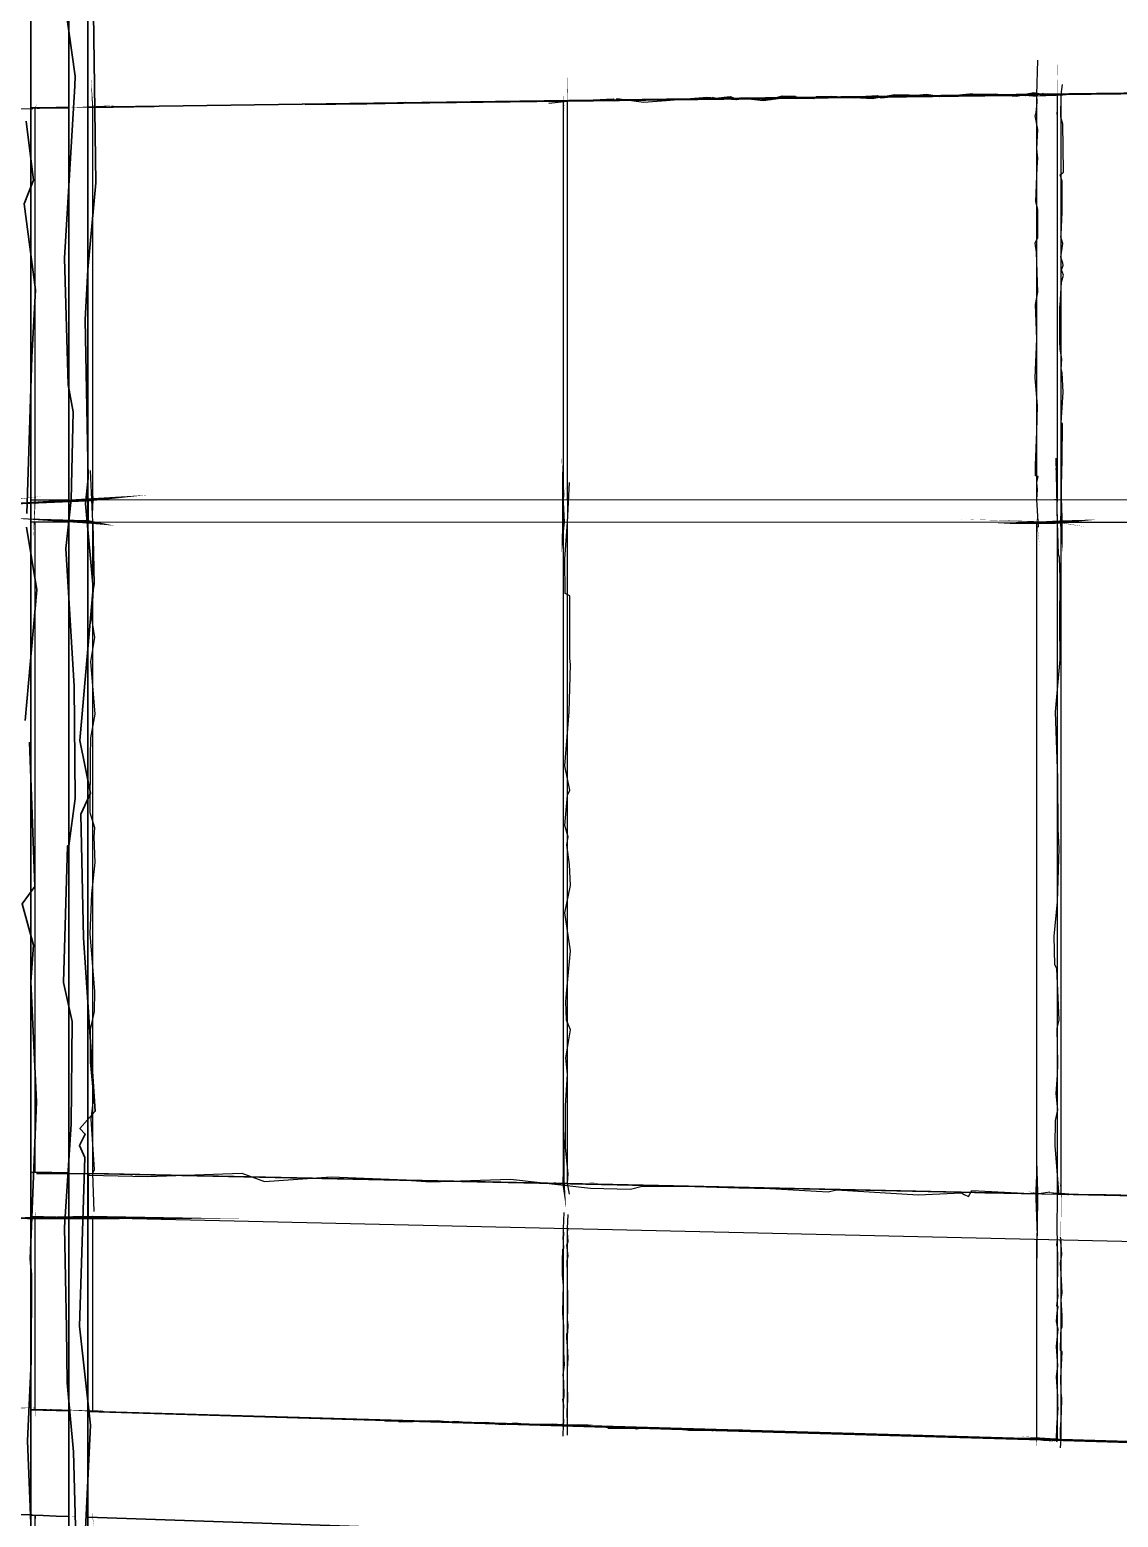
# Model space of a CAD drawing. Header units: inches. Extents: x -877 to 882, y -418 to 410.
# Drawn here: x 60.5 to 177.7, y -203.8 to -43.5 of the extents above; entities that cross this region are included whole.
import ezdxf

# ---------------------------------------------------------------- set-up
doc = ezdxf.new("R2010")
doc.units = ezdxf.units.IN
doc.header["$LTSCALE"] = 0.5
doc.header["$MEASUREMENT"] = 0
doc.layers.get('0').update_dxf_attribs({"lineweight": 18})
for name, color, linetype, lineweight in [('A-Glaz-Curt', 52, 'Continuous', 35), ('A-Glaz-Curt-Unit', 51, 'Continuous', 25), ('A-Wall', 113, 'Continuous', 35)]:
    doc.layers.add(name, color=color, linetype=linetype, lineweight=lineweight)

# ---------------------------------------------------------------- blocks, each defined once
blk = doc.blocks.new('*U12')
at = {"color": 7, "linetype": 'Continuous', "lineweight": -3}
for p, q in [((123.8, -51.08), (137.26, -50.93)), ((61.28, -51.93), (61.51, -51.93)), ((63.78, -51.9), (63.99, -51.9)), ((63.99, -51.9), (63.99, -51.9)), ((73.86, -51.76), (73.87, -51.76)), ((90.14, -51.55), (90.15, -51.55)), ((90.15, -51.55), (96.78, -51.46)), ((96.78, -51.46), (100.71, -51.41))]:
    blk.add_line(p, q, dxfattribs=at)
at = {"layer": 'A-Glaz-Curt', "color": 143, "linetype": 'Continuous', "lineweight": 35}
for p, q in [((60.57, -241.7), (60.57, 322.66)), ((64.67, -241.89), (64.67, 323.21)), ((66.72, -241.98), (66.72, 323.48)), ((60.57, -51.92), (60.57, -40.55)), ((64.67, -51.86), (64.67, -40.47)), ((66.72, -51.83), (66.72, -40.44)), ((100.09, -51.37), (134.32, -50.91)), ((134.32, -50.91), (169.41, -50.44)), ((169.41, -50.44), (205.38, -49.98)), ((60.57, -51.92), (61.93, -51.9)), ((60.57, -51.92), (61.05, -51.94)), ((61.93, -51.9), (63.3, -51.88)), ((63.3, -51.88), (64.67, -51.86)), ((64.67, -51.86), (64.67, -51.86)), ((66.72, -51.83), (100.09, -51.37)), ((66.72, -51.83), (67.25, -51.85)), ((60.57, -192.18), (61.05, -192.14)), ((60.57, -203.55), (60.57, -192.18)), ((60.57, -192.18), (61.93, -192.22)), ((61.93, -192.22), (63.3, -192.26)), ((63.3, -192.26), (64.67, -192.3)), ((64.67, -203.69), (64.67, -192.3)), ((64.67, -192.3), (64.67, -192.3)), ((66.72, -192.37), (67.25, -192.32)), ((66.72, -203.76), (66.72, -192.37)), ((66.72, -192.37), (100.09, -193.39)), ((100.09, -193.39), (134.32, -194.41)), ((134.32, -194.41), (169.41, -195.44)), ((169.41, -195.44), (205.38, -196.48)), ((60.57, -203.55), (61.93, -203.6)), ((61.93, -203.6), (63.3, -203.64)), ((63.3, -203.64), (64.67, -203.69)), ((64.67, -203.69), (64.67, -203.69)), ((66.72, -203.76), (100.09, -204.9))]:
    blk.add_line(p, q, dxfattribs=at)
at = {"layer": 'A-Glaz-Curt-Unit', "color": 141, "linetype": 'Continuous', "lineweight": 25}
for p, q in [((100.7, -51.41), (117.96, -51.18)), ((118.39, -51.18), (168.94, -50.52)), ((171.58, -50.48), (224.19, -49.79)), ((171.58, -94.1), (171.58, -50.48)), ((61.05, -94.15), (61.05, -51.94)), ((61.5, -51.93), (63.78, -51.9)), ((63.99, -51.9), (64.67, -51.89)), ((67.25, -51.85), (73.86, -51.76)), ((67.25, -94.15), (67.25, -51.85)), ((61.05, -166.56), (61.05, -96.52)), ((67.25, -166.7), (67.25, -96.52)), ((171.58, -168.93), (171.58, -96.55)), ((61.05, -166.56), (64.67, -166.64)), ((67.25, -166.7), (117.96, -167.79)), ((118.39, -167.79), (168.94, -168.88)), ((171.58, -168.93), (224.19, -170.06)), ((61.05, -192.14), (61.05, -171.34)), ((67.25, -192.33), (67.25, -171.49)), ((171.58, -195.37), (171.58, -173.87)), ((61.05, -192.14), (64.67, -192.25)), ((67.25, -192.33), (117.96, -193.8)), ((118.39, -193.82), (168.94, -195.29)), ((171.58, -195.37), (224.19, -196.9)), ((61.05, -241.63), (61.05, -203.57))]:
    blk.add_line(p, q, dxfattribs=at)
at = {"layer": 'A-Glaz-Curt-Unit', "color": 143, "linetype": 'Continuous', "lineweight": 25}
for p, q in [((117.96, -94.13), (117.96, -51.18)), ((117.96, -51.18), (118.39, -51.18)), ((118.39, -94.13), (118.39, -51.18)), ((168.94, -50.49), (171.16, -50.46)), ((168.94, -94.11), (168.94, -50.49)), ((171.16, -94.1), (171.16, -50.46)), ((171.16, -50.46), (171.58, -50.48)), ((60.57, -96.52), (60.57, -94.15)), ((60.57, -94.15), (64.67, -94.15)), ((64.67, -96.52), (64.67, -94.15)), ((64.67, -94.15), (64.67, -94.15)), ((66.8, -94.15), (279.93, -94.06)), ((66.8, -96.52), (66.8, -94.15)), ((170.85, -94.1), (171.16, -94.1)), ((171.16, -94.1), (171.16, -94.1)), ((60.57, -96.52), (64.67, -96.52)), ((64.67, -96.52), (64.67, -96.52)), ((66.8, -96.52), (171.16, -96.55)), ((117.96, -167.79), (117.96, -96.54)), ((118.39, -167.79), (118.39, -96.54)), ((168.94, -168.92), (168.94, -96.55)), ((170.28, -96.55), (171.16, -96.55)), ((171.16, -168.97), (171.16, -96.55)), ((171.16, -96.55), (171.16, -96.55)), ((171.16, -96.55), (279.93, -96.59)), ((60.57, -166.59), (61.05, -166.56)), ((60.57, -171.33), (60.57, -166.59)), ((60.57, -166.59), (64.67, -166.68)), ((64.67, -171.43), (64.67, -166.68)), ((64.67, -166.68), (64.67, -166.68)), ((66.8, -166.73), (67.25, -166.7)), ((66.8, -171.48), (66.8, -166.73)), ((66.8, -166.73), (168.94, -168.92)), ((117.96, -167.79), (118.39, -167.79)), ((171.16, -168.97), (279.93, -171.3)), ((60.57, -171.33), (64.67, -171.43)), ((64.67, -171.43), (64.67, -171.43)), ((66.8, -171.48), (279.93, -176.35)), ((117.96, -193.8), (117.96, -172.65)), ((118.39, -193.82), (118.39, -172.66)), ((168.94, -195.35), (168.94, -173.81)), ((171.16, -195.41), (171.16, -173.86)), ((117.96, -193.8), (118.39, -193.82)), ((168.94, -195.35), (171.16, -195.41)), ((171.16, -195.41), (171.58, -195.37))]:
    blk.add_line(p, q, dxfattribs=at)
blk = doc.blocks.new('New Napkin Sketch')
at = {"layer": 'A-Wall', "color": 143, "linetype": 'Continuous', "lineweight": 35}
for p, q in [((60.57, -51.92), (60.57, -40.55)), ((64.67, -51.86), (64.67, -40.47)), ((66.72, -51.83), (66.72, -40.44)), ((60.57, -51.92), (61.93, -51.9)), ((60.57, -51.92), (61.05, -51.94)), ((61.93, -51.9), (63.3, -51.88)), ((63.3, -51.88), (64.67, -51.86)), ((64.67, -51.86), (64.67, -51.86)), ((66.72, -51.83), (67.25, -51.85)), ((60.57, -192.18), (61.05, -192.14)), ((60.57, -203.55), (60.57, -192.18)), ((60.57, -192.18), (61.93, -192.22)), ((61.93, -192.22), (63.3, -192.26)), ((63.3, -192.26), (64.67, -192.3)), ((64.67, -203.69), (64.67, -192.3)), ((64.67, -192.3), (64.67, -192.3)), ((66.72, -192.37), (67.25, -192.32)), ((66.72, -203.76), (66.72, -192.37)), ((60.57, -203.55), (61.93, -203.6)), ((61.93, -203.6), (63.3, -203.64)), ((63.3, -203.64), (64.67, -203.69)), ((64.67, -203.69), (64.67, -203.69))]:
    blk.add_line(p, q, dxfattribs=at)
at = {"layer": 'A-Wall', "color": 141, "linetype": 'Continuous', "lineweight": 25}
for p, q in [((100.7, -51.41), (117.96, -51.18)), ((61.5, -51.93), (63.78, -51.9)), ((63.99, -51.9), (64.67, -51.89)), ((67.25, -51.85), (73.86, -51.76)), ((61.05, -166.56), (64.67, -166.64)), ((61.05, -192.14), (64.67, -192.25))]:
    blk.add_line(p, q, dxfattribs=at)
at = {"layer": 'A-Wall', "color": 143, "linetype": 'Continuous', "lineweight": 25}
for p, q in [((117.96, -51.18), (118.39, -51.18)), ((168.94, -50.49), (171.16, -50.46)), ((171.16, -50.46), (171.58, -50.48)), ((60.57, -96.52), (60.57, -94.15)), ((60.57, -94.15), (64.67, -94.15)), ((64.67, -96.52), (64.67, -94.15)), ((64.67, -94.15), (64.67, -94.15)), ((66.8, -96.52), (66.8, -94.15)), ((170.85, -94.1), (171.16, -94.1)), ((171.16, -94.1), (171.16, -94.1)), ((60.57, -96.52), (64.67, -96.52)), ((64.67, -96.52), (64.67, -96.52)), ((170.28, -96.55), (171.16, -96.55)), ((171.16, -96.55), (171.16, -96.55)), ((60.57, -166.59), (61.05, -166.56)), ((60.57, -171.33), (60.57, -166.59)), ((60.57, -166.59), (64.67, -166.68)), ((64.67, -171.43), (64.67, -166.68)), ((64.67, -166.68), (64.67, -166.68)), ((66.8, -166.73), (67.25, -166.7)), ((66.8, -171.48), (66.8, -166.73)), ((117.96, -167.79), (118.39, -167.79)), ((60.57, -171.33), (64.67, -171.43)), ((64.67, -171.43), (64.67, -171.43)), ((117.96, -193.8), (118.39, -193.82)), ((168.94, -195.35), (171.16, -195.41)), ((171.16, -195.41), (171.58, -195.37))]:
    blk.add_line(p, q, dxfattribs=at)
at = {"layer": 'A-Wall', "color": 7, "linetype": 'Continuous', "lineweight": -3}
for p, q in [((123.8, -51.08), (137.26, -50.93)), ((61.28, -51.93), (61.51, -51.93)), ((63.78, -51.9), (63.99, -51.9)), ((63.99, -51.9), (63.99, -51.9)), ((73.86, -51.76), (73.87, -51.76)), ((90.14, -51.55), (90.15, -51.55)), ((90.15, -51.55), (96.78, -51.46)), ((96.78, -51.46), (100.71, -51.41))]:
    blk.add_line(p, q, dxfattribs=at)
at = {"layer": 'A-Wall', "color": 143, "linetype": 'Continuous', "lineweight": 35, "extrusion": (0, 0, -1)}
for points in [[(-66.11, -212.46), (-67.03, -193.84), (-65.82, -183.18), (-66.39, -165.01), (-65.81, -163.71), (-66.45, -162.49), (-65.87, -161.88), (-67.52, -160.03), (-66.27, -141.35), (-65.96, -128.02), (-67, -125.75), (-65.87, -120.09), (-67.3, -103.64), (-66.49, -94.56), (-66.77, -91.79), (-66.45, -74.73), (-66.74, -69.31), (-67.58, -59.98), (-67.35, -41.69)], [(-65.6, -212.76), (-65.19, -196.74), (-64.49, -189.28), (-64.44, -183.44), (-64.21, -172.53), (-64.94, -161.43), (-65.03, -150.37), (-64.11, -146.15), (-64.52, -131.43), (-64.69, -131.42), (-65.36, -126.33), (-65.26, -114.22), (-64.34, -99.4), (-64.94, -94.1), (-65.16, -84.67), (-64.59, -81.75), (-64.22, -68.11), (-65.34, -49.53), (-65.35, -48.5), (-63.99, -38.74)], [(-61.1, -243.01), (-60.57, -241.7), (-60.79, -234.12), (-60.92, -231.12), (-60.1, -215.56), (-60.9, -212.49), (-60.22, -195.54), (-60.61, -186.99), (-60.66, -177.6), (-60.51, -175.93), (-61.21, -159), (-60.57, -146.09), (-60.88, -142.12), (-59.65, -137.68), (-61.01, -135.79), (-60.46, -120.24)], [(-59.98, -117.92), (-61.24, -103.83), (-60.12, -97.07)], [(-60.15, -95.6), (-60.71, -78.77), (-61.08, -71.51), (-59.88, -62.24), (-60.86, -59.69), (-60.08, -53.34)], [(-133.96, -50.79), (-134.32, -50.91), (-135.92, -50.72), (-136.2, -50.83), (-136.58, -50.99), (-137.3, -50.88), (-140.29, -50.99), (-141.5, -50.65), (-142.94, -50.69), (-143.09, -50.88), (-146.12, -50.7), (-149.31, -50.81), (-151.19, -50.63), (-151.8, -50.6), (-152.19, -50.82), (-153.91, -50.63), (-154.58, -50.7), (-157.06, -50.45), (-158.46, -50.69), (-160.93, -50.54), (-161.98, -50.41), (-162, -50.61), (-162.29, -50.59), (-163.36, -50.54), (-164.91, -50.49), (-166.76, -50.64), (-168.62, -50.3), (-169.41, -50.44), (-169.54, -50.48)], [(-98.71, -193.43), (-100.09, -193.39), (-100.38, -193.48), (-103.19, -193.41), (-104.38, -193.38), (-105.72, -193.53), (-106.25, -193.45), (-107.94, -193.59), (-108.11, -193.6), (-109.6, -193.55), (-110.3, -193.63), (-110.59, -193.69), (-111.4, -193.76), (-112.78, -193.62), (-113.93, -193.78), (-116.74, -193.75), (-119.7, -193.92), (-122.6, -193.99), (-122.8, -194.18), (-125.59, -194.18), (-125.81, -194.24), (-126.45, -194.13), (-129.39, -194.27), (-130.42, -194.21), (-131.44, -194.4), (-134.32, -194.41), (-137.22, -194.36)], [(-58.53, -203.48), (-60.74, -203.51)]]:
    blk.add_lwpolyline(points, dxfattribs=at)
at = {"layer": 'A-Wall', "color": 143, "linetype": 'Continuous', "lineweight": 25, "extrusion": (0, 0, -1)}
for points in [[(-171.05, -96.04, 0, 0.135, 0), (-171.16, -94.1, 0.135, 0, 0), (-170.94, -90.54, 0, 0, 0), (-171.3, -87.06, 0, 0, 0), (-170.99, -82.92, 0, 0, 0), (-171.14, -79.49, 0, 0, 0), (-171.02, -76.76, 0, 0, 0), (-171.19, -76.7, 0, 0, 0), (-171.11, -73.99, 0, 0, 0), (-171.19, -70.31, 0, 0, 0), (-171.29, -67.43, 0, 0, 0), (-171.24, -63.6, 0, 0, 0), (-171.15, -59.45, 0, 0, 0), (-171.13, -59.32, 0, 0, 0), (-171.16, -58.95, 0, 0, 0), (-170.98, -55.23, 0, 0, 0), (-171.28, -54.39, 0, 0, 0), (-171.03, -53.26, 0, 0.0501, 0), (-171.16, -50.46, 0.0501, 0, 0), (-171.23, -46.25, 0, 0, 0)], [(-118.41, -97.51, 0, 0.143, 0), (-118.39, -94.13, 0.143, 0, 0), (-118.43, -93.63, 0, 0, 0), (-118.23, -91.52, 0, 0, 0), (-118.52, -88.65, 0, 0, 0), (-118.59, -87.75, 0, 0, 0), (-118.33, -85.84, 0, 0, 0), (-118.49, -85.4, 0, 0, 0), (-118.48, -83.59, 0, 0, 0), (-118.4, -81.83, 0, 0, 0), (-118.49, -78.93, 0, 0, 0), (-118.57, -77.61, 0, 0, 0), (-118.34, -75.69, 0, 0, 0), (-118.23, -71.97, 0, 0, 0), (-118.39, -67.84, 0, 0, 0), (-118.48, -65.79, 0, 0, 0), (-118.43, -63.28, 0, 0, 0), (-118.38, -60.29, 0, 0, 0), (-118.4, -57.98, 0, 0, 0), (-118.46, -54.31, 0, 0.073, 0), (-118.39, -51.18, 0.073, 0, 0), (-118.43, -48.57, 0, 0, 0)], [(-118.03, -96.79, 0, 0.0837, 0), (-117.96, -94.13, 0.0837, 0, 0), (-118.17, -92.67, 0, 0, 0), (-117.92, -92.31, 0, 0, 0), (-118.1, -90.79, 0, 0, 0), (-117.97, -86.52, 0, 0, 0), (-117.8, -84.91, 0, 0, 0), (-117.79, -82.48, 0, 0, 0), (-118.11, -81.58, 0, 0, 0), (-117.77, -78.1, 0, 0, 0), (-118.03, -73.86, 0, 0, 0), (-117.88, -69.86, 0, 0, 0), (-118.15, -66.04, 0, 0, 0), (-117.8, -65.43, 0, 0, 0), (-118.17, -61.51, 0, 0, 0), (-117.8, -58.3, 0, 0, 0), (-117.87, -55.37, 0, 0, 0), (-118.14, -52.39, 0, 0.0255, 0), (-117.96, -51.18, 0.0255, 0, 0), (-117.98, -49.87, 0, 0, 0)], [(-118.25, -170.59, 0, 0.279, 0), (-117.96, -167.79, 0.279, 0, 0), (-118.08, -162.06, 0, 0, 0), (-118.27, -161.95, 0, 0, 0), (-117.63, -159.13, 0, 0, 0), (-117.66, -152.02, 0, 0, 0), (-118.15, -145.88, 0, 0, 0), (-118.24, -138.84, 0, 0, 0), (-117.88, -137.46, 0, 0, 0), (-117.95, -132.49, 0, 0, 0), (-117.89, -132.24, 0, 0, 0), (-117.74, -126.12, 0, 0, 0), (-117.98, -122.8, 0, 0, 0), (-117.95, -118.9, 0, 0, 0), (-118.25, -118.08, 0, 0, 0), (-117.93, -115.37, 0, 0, 0), (-118.01, -112.75, 0, 0, 0), (-117.7, -107.81, 0, 0, 0), (-117.71, -100.96, 0, 0, 0), (-117.75, -100.05, 0, 0.323, 0), (-117.96, -96.54, 0.323, 0, 0), (-117.78, -89.67, 0, 0, 0)], [(35.39, -94.36, 0, 0.327, 0), (34.38, -94.19, 0.327, 0, 0), (34.27, -94.58, 0, 0, 0), (29.38, -94.26, 0, 0, 0), (20.83, -93.98, 0, 0, 0), (17.36, -94.51, 0, 0, 0), (13.07, -94.08, 0, 0, 0), (9.33, -94.4, 0, 0, 0), (3.9, -94.3, 0, 0, 0), (-4.13, -94.46, 0, 0, 0), (-5.53, -93.9, 0, 0, 0), (-12.79, -94.41, 0, 0, 0), (-18.04, -94.56, 0, 0, 0), (-25.53, -94.47, 0, 0, 0), (-33.23, -93.89, 0, 0, 0), (-42.33, -94.54, 0, 0, 0), (-47.53, -93.72, 0, 0, 0), (-48.89, -94.39, 0, 0, 0), (-48.92, -94.49, 0, 0, 0), (-51.88, -94.47, 0, 0, 0), (-57.15, -93.79, 0, 0.0757, 0), (-58.48, -94.15, 0.0757, 0, 0), (-61.84, -93.75, 0, 0, 0)], [(-50.03, -95.01, 0, 0.326, 0), (-66.8, -94.15, 0.326, 0, 0), (-73.27, -93.61, 0, 0, 0), (-88.59, -94.04, 0, 0, 0), (-104.41, -93.37, 0, 0, 0), (-104.69, -94.78, 0, 0, 0), (-108.36, -94.5, 0, 0, 0), (-127.45, -94.33, 0, 0, 0), (-139.19, -93.5, 0, 0, 0), (-154.13, -94.78, 0, 0, 0), (-169.32, -93.97, 0, 0, 0), (-182.97, -93.8, 0, 0, 0), (-198.52, -93.89, 0, 0, 0), (-203.87, -94.94, 0, 0, 0), (-221.1, -93.71, 0, 0, 0), (-227.37, -93.32, 0, 0, 0), (-240.24, -93.64, 0, 0, 0), (-248.84, -94.87, 0, 0, 0), (-265.43, -93.77, 0, 0.244, 0), (-279.93, -94.06, 0.244, 0, 0), (-289.6, -94.85, 0, 0, 0)], [(-57.45, -96.07, 0, 0.359, 0), (-66.8, -96.52, 0.359, 0, 0), (-69.63, -96.93, 0, 0, 0), (-79.6, -97.04, 0, 0, 0), (-85.21, -96.14, 0, 0, 0), (-92.35, -96.3, 0, 0, 0), (-101.99, -96.47, 0, 0, 0), (-111.6, -96.47, 0, 0, 0), (-115.39, -96.52, 0, 0, 0), (-122.67, -96.29, 0, 0, 0), (-131.25, -96.44, 0, 0, 0), (-138.98, -96.24, 0, 0, 0), (-139.28, -96.97, 0, 0, 0), (-141.81, -96.64, 0, 0, 0), (-148.8, -96.8, 0, 0, 0), (-158.65, -96.78, 0, 0, 0), (-162.36, -96.48, 0, 0, 0), (-162.82, -96.52, 0, 0, 0), (-164.17, -96.76, 0, 0.353, 0), (-171.16, -96.55, 0.353, 0, 0), (-175.51, -96.26, 0, 0, 0)], [(-160.67, -96.22, 0, 0.08, 0), (-171.16, -96.55, 0.08, 0, 0), (-174.23, -97.06, 0, 0, 0), (-176.18, -96.92, 0, 0, 0), (-182.69, -96.41, 0, 0, 0), (-187.65, -96.2, 0, 0, 0), (-196.5, -96.81, 0, 0, 0), (-207.11, -96.93, 0, 0, 0), (-213.76, -97.07, 0, 0, 0), (-219.43, -97, 0, 0, 0), (-228.51, -96.04, 0, 0, 0), (-235.46, -96.79, 0, 0, 0), (-236.63, -96.13, 0, 0, 0), (-242.3, -96.99, 0, 0, 0), (-243.38, -96.95, 0, 0, 0), (-249.25, -96.45, 0, 0, 0), (-255.24, -96.94, 0, 0, 0), (-264.28, -96.63, 0, 0, 0), (-272.51, -96.38, 0, 0.0788, 0), (-279.93, -96.59, 0.0788, 0, 0), (-290.07, -96.44, 0, 0, 0)], [(-169.02, -175.96, 0, 0.347, 0), (-168.94, -168.92, 0.347, 0, 0), (-168.97, -164.48, 0, 0, 0), (-168.8, -157.35, 0, 0, 0), (-168.6, -152.32, 0, 0, 0), (-168.89, -146.59, 0, 0, 0), (-169.24, -143.53, 0, 0, 0), (-168.61, -139.4, 0, 0, 0), (-168.86, -132.23, 0, 0, 0), (-168.65, -131.01, 0, 0, 0), (-169.12, -124.22, 0, 0, 0), (-168.77, -123.6, 0, 0, 0), (-168.59, -120.76, 0, 0, 0), (-169.25, -114.71, 0, 0, 0), (-168.62, -111.25, 0, 0, 0), (-169.29, -104.48, 0, 0, 0), (-169.17, -101.29, 0, 0, 0), (-169.26, -99.14, 0, 0.0518, 0), (-168.94, -96.55, 0.0518, 0, 0), (-169.06, -95.09, 0, 0, 0)], [(-161.27, -168.85, 0, 0.107, 0), (-171.16, -168.97, 0.107, 0, 0), (-180.85, -168.94, 0, 0, 0), (-184.08, -169.49, 0, 0, 0), (-194.73, -170.01, 0, 0, 0), (-204.1, -169.22, 0, 0, 0), (-206.08, -169.34, 0, 0, 0), (-213.32, -169.77, 0, 0, 0), (-220.61, -170.36, 0, 0, 0), (-229.79, -170.4, 0, 0, 0), (-238.29, -170.42, 0, 0, 0), (-241.61, -170.72, 0, 0, 0), (-251.48, -170.64, 0, 0, 0), (-252.65, -170.97, 0, 0, 0), (-262.57, -170.42, 0, 0, 0), (-265.97, -170.55, 0, 0, 0), (-267.91, -170.91, 0, 0, 0), (-276.42, -170.91, 0, 0.211, 0), (-279.93, -171.3, 0.211, 0, 0), (-281.16, -171, 0, 0, 0)], [(-50.74, -171.63, 0, 0.374, 0), (-66.8, -171.48, 0.374, 0, 0), (-83.59, -171.59, 0, 0, 0), (-87.31, -171.71, 0, 0, 0), (-99.6, -172.2, 0, 0, 0), (-101.72, -172.94, 0, 0, 0), (-112.49, -173.32, 0, 0, 0), (-126.16, -172.96, 0, 0, 0), (-133.61, -172.2, 0, 0, 0), (-140.98, -173.01, 0, 0, 0), (-147.4, -174.18, 0, 0, 0), (-155.5, -172.56, 0, 0, 0), (-156.08, -172.9, 0, 0, 0), (-170.11, -173.4, 0, 0, 0), (-176, -174.85, 0, 0, 0), (-182.52, -173.65, 0, 0, 0), (-197.67, -173.59, 0, 0, 0), (-212.13, -175.14, 0, 0, 0), (-223.98, -174.87, 0, 0, 0), (-242.09, -174.79, 0, 0, 0), (-247.66, -174.71, 0, 0, 0), (-266.54, -176.13, 0, 0.176, 0), (-279.93, -176.35, 0.176, 0, 0), (-293.08, -177.36, 0, 0, 0)], [(-168.9, -196.22, 0, 0.06, 0), (-168.94, -195.35, 0.06, 0, 0), (-168.85, -193.93, 0, 0, 0), (-168.93, -193.32, 0, 0, 0), (-168.86, -192.21, 0, 0, 0), (-168.97, -190.28, 0, 0, 0), (-168.95, -189.19, 0, 0, 0), (-169, -187.48, 0, 0, 0), (-168.99, -185.37, 0, 0, 0), (-168.84, -183.31, 0, 0, 0), (-168.99, -183.17, 0, 0, 0), (-169.03, -182.96, 0, 0, 0), (-168.86, -181.63, 0, 0, 0), (-169.05, -181.59, 0, 0, 0), (-169.02, -180.21, 0, 0, 0), (-169.04, -179.64, 0, 0, 0), (-168.88, -178.41, 0, 0, 0), (-168.97, -176.45, 0, 0, 0), (-168.85, -175.47, 0, 0, 0), (-168.94, -173.91, 0, 0.106, 0), (-168.94, -173.81, 0.106, 0, 0), (-168.95, -171.94, 0, 0, 0)]]:
    blk.add_lwpolyline(points, format="xyseb", dxfattribs=at)
for points in [[(-169.12, -97.1), (-168.94, -94.11), (-169.03, -93.01), (-168.94, -92.27), (-169.08, -91.64), (-168.79, -91.56), (-168.81, -90.42), (-168.95, -86.79), (-169.01, -83.99), (-168.76, -80.99), (-168.95, -76.81), (-168.79, -73.09), (-169.04, -71.78), (-168.92, -67.45), (-168.77, -66.49), (-169.04, -65.88), (-169.07, -62.87), (-168.84, -62.04), (-168.99, -58.33), (-169.05, -57.31), (-168.93, -56.31), (-169.06, -54.23), (-168.77, -52.76), (-168.89, -52.44), (-168.99, -51.3), (-168.94, -50.49), (-169.06, -46.75)], [(-171.12, -172.99), (-171.16, -168.97), (-171.32, -168.7), (-170.91, -163.7), (-170.94, -161.03), (-171.22, -159.86), (-171.04, -158.12), (-171.17, -156.13), (-171.21, -154.91), (-171.13, -151.07), (-171.34, -150.21), (-171.09, -144.64), (-170.9, -144.23), (-170.8, -141.17), (-171.17, -137.46), (-171.36, -131.7), (-171.24, -129.63), (-171.19, -124.14), (-170.94, -116.98), (-171.46, -111.36), (-171.42, -107.44), (-171.46, -102.54), (-171.4, -100.37), (-171.27, -100.02), (-171.16, -96.55), (-171.01, -89.66)], [(-118.61, -168.97), (-118.39, -167.79), (-118.48, -166.78), (-118.17, -163.94), (-118.18, -159.4), (-118.39, -156.08), (-118.2, -154.27), (-118.7, -151.25), (-118.3, -150.22), (-118.2, -148.19), (-118.27, -147.34), (-118.7, -142.75), (-118.11, -138.64), (-118.72, -135.69), (-118.6, -133.42), (-118.33, -131.31), (-118.47, -130.47), (-118.11, -129.22), (-118.4, -125.95), (-118.64, -125.43), (-118.12, -122.81), (-118.57, -116.98), (-118.7, -111.87), (-118.64, -111.19), (-118.65, -104.48), (-118.15, -104.24), (-118.12, -100.51), (-118.39, -96.54), (-118.59, -92.28)], [(-61.2, -166.72), (-66.8, -166.73), (-66.82, -166.91), (-73.14, -167.06), (-83.33, -166.7), (-85.76, -167.6), (-92.95, -167.08), (-100.09, -167.37), (-103.65, -167.62), (-112.27, -167.33), (-120.87, -168.32), (-125.18, -168.42), (-126.42, -168.1), (-130.97, -168.08), (-136.86, -168.26), (-140.17, -168.35), (-146.46, -168.69), (-147.36, -168.49), (-156.16, -169.04), (-160.82, -168.8), (-161.13, -168.98), (-161.58, -169.21), (-161.93, -168.56), (-166.88, -168.83), (-168.94, -168.92), (-170.34, -168.7)], [(-117.91, -195.03), (-117.96, -193.8), (-118.01, -193.5), (-117.95, -192.86), (-117.95, -192.28), (-117.98, -191.88), (-117.99, -191.72), (-117.89, -191.04), (-118, -191), (-118.04, -190.72), (-118.01, -189.14), (-117.91, -188.42), (-118.07, -187.36), (-118, -185.99), (-117.99, -184.29), (-117.98, -183.21), (-117.9, -181.78), (-117.92, -180.08), (-117.97, -178.8), (-117.87, -177.66), (-117.86, -176.19), (-117.9, -174.93), (-118, -174.77), (-117.93, -173.56), (-117.99, -173.39), (-117.96, -172.65), (-118.02, -170.95)], [(-118.38, -194.93), (-118.39, -193.82), (-118.36, -192.3), (-118.44, -191.15), (-118.4, -189.41), (-118.4, -187.83), (-118.46, -186.58), (-118.4, -185.35), (-118.32, -184.49), (-118.31, -183.97), (-118.41, -183.89), (-118.45, -183.03), (-118.39, -182.46), (-118.44, -181.27), (-118.44, -180.1), (-118.38, -178.49), (-118.39, -177.61), (-118.34, -176.11), (-118.41, -175.83), (-118.45, -175.61), (-118.33, -174.44), (-118.47, -174.07), (-118.39, -173.13), (-118.42, -172.72), (-118.39, -172.66), (-118.48, -171.15)], [(-171.11, -195.63), (-171.16, -195.41), (-171.06, -195.3), (-171.1, -194.12), (-171.26, -191.97), (-171.21, -191.86), (-171.2, -190.75), (-171.07, -188.64), (-171.21, -187.45), (-171.07, -185.39), (-171.25, -183.5), (-171.13, -183.11), (-171.15, -183.01), (-171.06, -182.68), (-171.12, -181.75), (-171.23, -181.07), (-171.09, -181.04), (-171.19, -180.1), (-171.24, -179.93), (-171.2, -179.61), (-171.16, -178.54), (-171.2, -177.26), (-171.2, -175.75), (-171.18, -174.55), (-171.1, -174.47), (-171.16, -173.86), (-171.12, -173.01)]]:
    blk.add_lwpolyline(points, dxfattribs=at)
at = {"layer": 'A-Wall', "color": 141, "linetype": 'Continuous', "lineweight": 25, "extrusion": (0, 0, -1)}
for points in [[(-67.27, -95.94, 0, 0.205, 0), (-67.25, -94.15, 0.205, 0, 0), (-67.26, -91.92, 0, 0, 0), (-67.06, -89.29, 0, 0, 0), (-67.41, -85.36, 0, 0, 0), (-67.31, -83.07, 0, 0, 0), (-67.19, -78.93, 0, 0, 0), (-67.1, -77.43, 0, 0, 0), (-67.18, -75.07, 0, 0, 0), (-67.43, -71.86, 0, 0, 0), (-67.36, -70.4, 0, 0, 0), (-67.22, -66.99, 0, 0, 0), (-67.31, -64.11, 0, 0, 0), (-67.21, -63.71, 0, 0, 0), (-67.17, -62.19, 0, 0, 0), (-67.32, -62.13, 0, 0, 0), (-67.23, -60.72, 0, 0, 0), (-67.05, -58.88, 0, 0, 0), (-67.22, -55.08, 0, 0, 0), (-67.24, -52.91, 0, 0.141, 0), (-67.25, -51.85, 0.141, 0, 0), (-67.06, -48.58, 0, 0, 0)], [(-167.64, -50.72, 0, 0.224, 0), (-171.58, -50.48, 0.224, 0, 0), (-173.3, -50.42, 0, 0, 0), (-174.65, -50.66, 0, 0, 0), (-179.77, -50.26, 0, 0, 0), (-181.21, -50.1, 0, 0, 0), (-185.94, -50.28, 0, 0, 0), (-189.03, -50.38, 0, 0, 0), (-190.01, -50.25, 0, 0, 0), (-190.69, -50.21, 0, 0, 0), (-195.43, -50.08, 0, 0, 0), (-197.72, -50.1, 0, 0, 0), (-199.92, -49.92, 0, 0, 0), (-204.44, -50, 0, 0, 0), (-207.57, -50.16, 0, 0, 0), (-209.25, -50.12, 0, 0, 0), (-213.44, -50.07, 0, 0, 0), (-218.07, -49.62, 0, 0, 0), (-219.89, -49.77, 0, 0.0724, 0), (-224.19, -49.79, 0.0724, 0, 0), (-227.15, -49.81, 0, 0, 0)], [(-60.85, -98.31, 0, 0.134, 0), (-61.05, -94.15, 0.134, 0, 0), (-61.13, -93.77, 0, 0, 0), (-61.13, -93.7, 0, 0, 0), (-61.07, -93.39, 0, 0, 0), (-61.25, -89.78, 0, 0, 0), (-61.25, -86.46, 0, 0, 0), (-61.08, -85.64, 0, 0, 0), (-61.24, -82.83, 0, 0, 0), (-60.87, -81.47, 0, 0, 0), (-61.22, -80.25, 0, 0, 0), (-60.98, -79.87, 0, 0, 0), (-61.13, -78.86, 0, 0, 0), (-61.19, -74.72, 0, 0, 0), (-61.1, -70.58, 0, 0, 0), (-61.07, -69.76, 0, 0, 0), (-61.21, -66.08, 0, 0, 0), (-61.15, -65.42, 0, 0, 0), (-61.06, -65.29, 0, 0, 0), (-61.18, -63.76, 0, 0, 0), (-60.89, -63.21, 0, 0, 0), (-61.05, -59.19, 0, 0, 0), (-61.11, -55.58, 0, 0.0885, 0), (-61.05, -51.94, 0.0885, 0, 0), (-61.22, -51.52, 0, 0, 0)], [(-61.11, -167.54, 0, 0.00271, 0), (-61.05, -166.56, 0.00271, 0, 0), (-61.13, -161.53, 0, 0, 0), (-60.78, -160.01, 0, 0, 0), (-61.08, -154.26, 0, 0, 0), (-60.96, -147.51, 0, 0, 0), (-61.16, -145.54, 0, 0, 0), (-61.11, -140.41, 0, 0, 0), (-61.28, -135.95, 0, 0, 0), (-61.18, -133.28, 0, 0, 0), (-60.84, -131.73, 0, 0, 0), (-61.13, -128.77, 0, 0, 0), (-61.3, -123.56, 0, 0, 0), (-60.8, -121.39, 0, 0, 0), (-60.92, -120.05, 0, 0, 0), (-60.82, -113.59, 0, 0, 0), (-60.81, -110.9, 0, 0, 0), (-60.76, -105.62, 0, 0, 0), (-61.21, -99.1, 0, 0.00298, 0), (-61.05, -96.52, 0.00298, 0, 0), (-60.77, -93.49, 0, 0, 0)], [(-171.51, -174.69, 0, 0.057, 0), (-171.58, -168.93, 0.057, 0, 0), (-171.38, -167.44, 0, 0, 0), (-171.88, -166.83, 0, 0, 0), (-171.24, -160.71, 0, 0, 0), (-171.73, -155.18, 0, 0, 0), (-171.3, -153.8, 0, 0, 0), (-171.37, -149.41, 0, 0, 0), (-171.33, -146.32, 0, 0, 0), (-171.79, -143.29, 0, 0, 0), (-171.53, -137, 0, 0, 0), (-171.68, -132.91, 0, 0, 0), (-171.39, -125.97, 0, 0, 0), (-171.4, -123.66, 0, 0, 0), (-171.41, -119.2, 0, 0, 0), (-171.7, -117.95, 0, 0, 0), (-171.41, -115.73, 0, 0, 0), (-171.76, -110.11, 0, 0, 0), (-171.59, -104.52, 0, 0, 0), (-171.71, -99.69, 0, 0.325, 0), (-171.58, -96.55, 0.325, 0, 0), (-171.63, -93.08, 0, 0, 0)], [(-65.77, -166.73, 0, 0.084, 0), (-67.25, -166.7, 0.084, 0, 0), (-71.82, -166.93, 0, 0, 0), (-73.46, -166.7, 0, 0, 0), (-78.23, -166.89, 0, 0, 0), (-81.09, -167.25, 0, 0, 0), (-84.61, -167.01, 0, 0, 0), (-86.36, -166.96, 0, 0, 0), (-89.76, -167.13, 0, 0, 0), (-94.17, -167.08, 0, 0, 0), (-98.26, -167.41, 0, 0, 0), (-99.15, -167.13, 0, 0, 0), (-100.35, -167.31, 0, 0, 0), (-102.45, -167.49, 0, 0, 0), (-102.63, -167.51, 0, 0, 0), (-107.01, -167.4, 0, 0, 0), (-110.13, -167.8, 0, 0, 0), (-113.07, -167.63, 0, 0, 0), (-117.51, -167.82, 0, 0.0337, 0), (-117.96, -167.79, 0.0337, 0, 0), (-122.08, -167.72, 0, 0, 0)], [(-116.37, -167.66, 0, 0.0488, 0), (-118.39, -167.79, 0.0488, 0, 0), (-122.34, -167.86, 0, 0, 0), (-127.33, -167.97, 0, 0, 0), (-130.33, -167.99, 0, 0, 0), (-133.25, -167.89, 0, 0, 0), (-136.5, -168.36, 0, 0, 0), (-137.87, -168.44, 0, 0, 0), (-141.51, -168.13, 0, 0, 0), (-142.95, -168.25, 0, 0, 0), (-146.4, -168.21, 0, 0, 0), (-151.34, -168.67, 0, 0, 0), (-151.76, -168.56, 0, 0, 0), (-152.81, -168.38, 0, 0, 0), (-155.77, -168.74, 0, 0, 0), (-159.71, -168.81, 0, 0, 0), (-161.76, -168.66, 0, 0, 0), (-163.4, -168.92, 0, 0, 0), (-164.06, -168.98, 0, 0, 0), (-165.49, -168.81, 0, 0, 0), (-166.08, -168.97, 0, 0, 0), (-167.92, -168.65, 0, 0.0971, 0), (-168.94, -168.88, 0.0971, 0, 0), (-172.57, -169.08, 0, 0, 0)], [(-169.88, -168.74, 0, 0.231, 0), (-171.58, -168.93, 0.231, 0, 0), (-174.38, -169.06, 0, 0, 0), (-178.12, -169.09, 0, 0, 0), (-179.64, -168.99, 0, 0, 0), (-183.54, -169.19, 0, 0, 0), (-188.38, -169.37, 0, 0, 0), (-189.48, -169.47, 0, 0, 0), (-193.96, -169.56, 0, 0, 0), (-194.01, -169.62, 0, 0, 0), (-196.47, -169.72, 0, 0, 0), (-197.58, -169.59, 0, 0, 0), (-201.99, -169.57, 0, 0, 0), (-206.5, -169.52, 0, 0, 0), (-208.36, -169.77, 0, 0, 0), (-213.51, -169.6, 0, 0, 0), (-218.39, -170.1, 0, 0, 0), (-221.89, -169.77, 0, 0.121, 0), (-224.19, -170.06, 0.121, 0, 0), (-224.96, -170.02, 0, 0, 0)], [(-61.08, -194.18, 0, 0.0271, 0), (-61.05, -192.14, 0.0271, 0, 0), (-61.11, -191.18, 0, 0, 0), (-60.95, -189.17, 0, 0, 0), (-61.06, -188.06, 0, 0, 0), (-61.06, -187.4, 0, 0, 0), (-60.98, -186.36, 0, 0, 0), (-61.03, -185.43, 0, 0, 0), (-61.06, -185.02, 0, 0, 0), (-60.95, -184.53, 0, 0, 0), (-61.15, -183.01, 0, 0, 0), (-61.11, -181.34, 0, 0, 0), (-60.96, -179.64, 0, 0, 0), (-61.1, -177.64, 0, 0, 0), (-61.14, -177.12, 0, 0, 0), (-61.01, -176.54, 0, 0, 0), (-61.09, -175.56, 0, 0, 0), (-61.04, -175.34, 0, 0, 0), (-61.06, -174.98, 0, 0, 0), (-60.98, -173.97, 0, 0, 0), (-61.05, -172.36, 0, 0, 0), (-60.98, -171.56, 0, 0.0543, 0), (-61.05, -171.34, 0.0543, 0, 0), (-61.13, -170.61, 0, 0, 0)], [(-67.28, -192.37, 0, 0.0173, 0), (-67.25, -192.33, 0.0173, 0, 0), (-67.26, -190.73, 0, 0, 0), (-67.27, -189.87, 0, 0, 0), (-67.31, -188.88, 0, 0, 0), (-67.16, -188.44, 0, 0, 0), (-67.28, -188.37, 0, 0, 0), (-67.17, -186.94, 0, 0, 0), (-67.21, -185.31, 0, 0, 0), (-67.18, -184.33, 0, 0, 0), (-67.34, -183.57, 0, 0, 0), (-67.29, -183.37, 0, 0, 0), (-67.33, -181.54, 0, 0, 0), (-67.16, -180.64, 0, 0, 0), (-67.24, -179.01, 0, 0, 0), (-67.18, -178.04, 0, 0, 0), (-67.22, -176.98, 0, 0, 0), (-67.29, -175.84, 0, 0, 0), (-67.16, -174.08, 0, 0, 0), (-67.33, -172.75, 0, 0, 0), (-67.34, -172.57, 0, 0, 0), (-67.34, -171.63, 0, 0, 0), (-67.16, -171.52, 0, 0.1, 0), (-67.25, -171.49, 0.1, 0, 0), (-67.17, -171.21, 0, 0, 0)], [(-58.53, -192.06, 0.125, 0, 0), (-61.04, -191.94, 0, 0, 0)], [(-62.39, -192.11, 0, 0.119, 0), (-67.25, -192.33, 0.119, 0, 0), (-68.51, -192.21, 0, 0, 0), (-71.47, -192.24, 0, 0, 0), (-73.27, -192.47, 0, 0, 0), (-75.12, -192.6, 0, 0, 0), (-76.27, -192.76, 0, 0, 0), (-81.25, -192.52, 0, 0, 0), (-84.33, -192.79, 0, 0, 0), (-87.07, -192.73, 0, 0, 0), (-89.67, -193.02, 0, 0, 0), (-91.88, -193.14, 0, 0, 0), (-92.64, -192.84, 0, 0, 0), (-97.53, -192.98, 0, 0, 0), (-100.52, -193.29, 0, 0, 0), (-104.74, -193.18, 0, 0, 0), (-108.17, -193.48, 0, 0, 0), (-109.31, -193.5, 0, 0, 0), (-114.14, -193.71, 0, 0, 0), (-117.25, -193.9, 0, 0, 0), (-117.76, -193.65, 0, 0.0732, 0), (-117.96, -193.8, 0.0732, 0, 0), (-121.49, -193.77, 0, 0, 0)], [(-116.08, -193.91, 0, 0.121, 0), (-118.39, -193.82, 0.121, 0, 0), (-120.99, -193.72, 0, 0, 0), (-125.27, -193.99, 0, 0, 0), (-128.63, -194.33, 0, 0, 0), (-132.74, -194.29, 0, 0, 0), (-136.21, -194.57, 0, 0, 0), (-140.33, -194.66, 0, 0, 0), (-143.33, -194.45, 0, 0, 0), (-144.65, -194.44, 0, 0, 0), (-147.77, -194.8, 0, 0, 0), (-150.13, -194.77, 0, 0, 0), (-151.17, -194.92, 0, 0, 0), (-154.81, -195.11, 0, 0, 0), (-158.7, -195.07, 0, 0, 0), (-160.98, -194.83, 0, 0, 0), (-163.66, -195.33, 0, 0, 0), (-163.92, -195.03, 0, 0, 0), (-165.13, -194.98, 0, 0, 0), (-167.17, -195.2, 0, 0.22, 0), (-168.94, -195.29, 0.22, 0, 0), (-171.18, -195.3, 0, 0, 0)], [(-166.88, -195.03, 0, 0.0931, 0), (-171.58, -195.37, 0.0931, 0, 0), (-172.86, -195.58, 0, 0, 0), (-172.94, -195.45, 0, 0, 0), (-175.76, -195.24, 0, 0, 0), (-178.71, -195.41, 0, 0, 0), (-180.23, -195.58, 0, 0, 0), (-184.84, -195.99, 0, 0, 0), (-185.97, -195.72, 0, 0, 0), (-187.68, -195.75, 0, 0, 0), (-188.33, -195.77, 0, 0, 0), (-192.54, -195.72, 0, 0, 0), (-195.79, -195.94, 0, 0, 0), (-200.47, -196.39, 0, 0, 0), (-205.42, -196.3, 0, 0, 0), (-210.26, -196.37, 0, 0, 0), (-212.58, -196.5, 0, 0, 0), (-214.98, -196.52, 0, 0, 0), (-218.09, -196.61, 0, 0, 0), (-220.79, -196.78, 0, 0.148, 0), (-224.19, -196.9, 0.148, 0, 0), (-224.56, -197.15, 0, 0, 0)], [(-61.24, -242.3, 0, 0.0158, 0), (-61.05, -241.63, 0.0158, 0, 0), (-60.99, -238.88, 0, 0, 0), (-61.16, -235.11, 0, 0, 0), (-61.17, -233.74, 0, 0, 0), (-61.01, -233.07, 0, 0, 0), (-60.97, -232.53, 0, 0, 0), (-61.02, -232.15, 0, 0, 0), (-60.97, -229.21, 0, 0, 0), (-61.08, -226.68, 0, 0, 0), (-61.09, -226.38, 0, 0, 0), (-61.08, -223.45, 0, 0, 0), (-60.93, -221.59, 0, 0, 0), (-60.93, -218.09, 0, 0, 0), (-61.03, -215.62, 0, 0, 0), (-60.97, -215.25, 0, 0, 0), (-60.88, -212.93, 0, 0, 0), (-61.15, -210.72, 0, 0, 0), (-60.99, -209, 0, 0, 0), (-61.05, -205.66, 0, 0.179, 0), (-61.05, -203.57, 0.179, 0, 0), (-61.1, -203.54, 0, 0, 0)], [(-67.33, -244.64, 0, 0.0266, 0), (-67.25, -241.92, 0.0266, 0, 0), (-67.14, -239.92, 0, 0, 0), (-67.13, -236.49, 0, 0, 0), (-67.25, -233.14, 0, 0, 0), (-67.3, -229.84, 0, 0, 0), (-67.22, -227.53, 0, 0, 0), (-67.2, -226.72, 0, 0, 0), (-67.36, -222.96, 0, 0, 0), (-67.22, -220.13, 0, 0, 0), (-67.07, -219.7, 0, 0, 0), (-67.06, -216.98, 0, 0, 0), (-67.25, -214.38, 0, 0, 0), (-67.22, -212.59, 0, 0, 0), (-67.27, -209.76, 0, 0, 0), (-67.41, -209.23, 0, 0, 0), (-67.17, -208.02, 0, 0, 0), (-67.43, -205.22, 0, 0.0397, 0), (-67.25, -203.78, 0.0397, 0, 0), (-67.28, -203.12, 0, 0, 0)]]:
    blk.add_lwpolyline(points, format="xyseb", dxfattribs=at)
for points in [[(-171.55, -96.81), (-171.58, -94.1), (-171.66, -89.77), (-171.72, -85.93), (-171.57, -85.83), (-171.79, -82.55), (-171.69, -80.47), (-171.56, -80.07), (-171.63, -78.95), (-171.47, -77.91), (-171.42, -77.03), (-171.42, -75.96), (-171.42, -73.27), (-171.46, -73.2), (-171.62, -70.67), (-171.8, -69.94), (-171.61, -69.35), (-171.79, -68.89), (-171.74, -68.64), (-171.52, -68), (-171.73, -66.51), (-171.54, -65.81), (-171.57, -65.57), (-171.69, -63.1), (-171.69, -59.8), (-171.47, -59.12), (-171.8, -58.85), (-171.78, -56.14), (-171.76, -53.65), (-171.53, -52.89), (-171.58, -50.48), (-171.71, -49.37)], [(-116.39, -51.4), (-118.39, -51.18), (-123.32, -50.95), (-123.45, -51.16), (-123.73, -50.88), (-126.58, -51.3), (-129.03, -51.1), (-133.39, -50.76), (-136.47, -51.02), (-136.96, -50.83), (-139.45, -51.1), (-141.36, -50.86), (-144.93, -50.9), (-145.21, -50.68), (-146.82, -50.65), (-151.22, -50.88), (-153.65, -50.48), (-156.72, -50.55), (-159.59, -50.62), (-161.61, -50.4), (-162.6, -50.44), (-164.46, -50.38), (-165.02, -50.45), (-168.53, -50.48), (-168.94, -50.52), (-169.66, -50.32)], [(-58.53, -51.97), (-60.81, -52.01)], [(-67.42, -170.84), (-67.25, -166.7), (-67.46, -166.3), (-67.09, -160.89), (-67.37, -158.51), (-67.03, -154.74), (-67.02, -151.2), (-67.43, -149.29), (-67.49, -147.11), (-66.96, -140.88), (-67.16, -136.6), (-67.53, -133.21), (-67.4, -130.44), (-67.47, -129.5), (-66.98, -127.88), (-67.01, -121.79), (-67.04, -119.79), (-67.53, -117.25), (-67.05, -111.57), (-67.48, -108.96), (-67.17, -106.94), (-67.32, -103.82), (-67.43, -103.19), (-67.31, -96.65), (-67.25, -96.52), (-67.01, -90.99)], [(-171.5, -196.3), (-171.58, -195.37), (-171.5, -195.14), (-171.48, -194.12), (-171.53, -193.92), (-171.59, -192.39), (-171.64, -190.99), (-171.58, -190.38), (-171.58, -190.2), (-171.52, -188.79), (-171.59, -187.38), (-171.68, -185.96), (-171.49, -185.8), (-171.52, -184.13), (-171.56, -183.46), (-171.67, -183.28), (-171.66, -182.08), (-171.55, -180.3), (-171.66, -179.58), (-171.55, -177.56), (-171.51, -176.4), (-171.65, -175.45), (-171.56, -174.42), (-171.5, -173.98), (-171.58, -173.87), (-171.51, -173.6)]]:
    blk.add_lwpolyline(points, dxfattribs=at)
at = {"layer": 'A-Wall', "color": 143, "linetype": 'Continuous', "lineweight": 35, "extrusion": (0, 0, -1)}
for points in [[(-64.53, -51.89, 0, 0.137, 0), (-66.72, -51.83, 0.137, 0, 0), (-69.75, -51.63, 0, 0, 0), (-70.08, -51.71, 0, 0, 0), (-71.03, -51.93, 0, 0, 0), (-73.88, -51.8, 0, 0, 0), (-75.36, -51.85, 0, 0, 0), (-77.97, -51.56, 0, 0, 0), (-80.21, -51.7, 0, 0, 0), (-82.59, -51.68, 0, 0, 0), (-83.98, -51.72, 0, 0, 0), (-84.34, -51.63, 0, 0, 0), (-86.88, -51.67, 0, 0, 0), (-88.73, -51.44, 0, 0, 0), (-91.81, -51.48, 0, 0, 0), (-94.06, -51.31, 0, 0, 0), (-96.58, -51.56, 0, 0, 0), (-98.67, -51.43, 0, 0.0308, 0), (-100.09, -51.37, 0.0308, 0, 0), (-101.16, -51.23, 0, 0, 0)], [(-99.96, -51.38, 0, 0.00582, 0), (-100.09, -51.37, 0.00582, 0, 0), (-101.3, -51.48, 0, 0, 0), (-101.6, -51.45, 0, 0, 0), (-103.54, -51.3, 0, 0, 0), (-106.76, -51.25, 0, 0, 0), (-107.03, -51.18, 0, 0, 0), (-107.86, -51.43, 0, 0, 0), (-108.4, -51.11, 0, 0, 0), (-110.22, -51.22, 0, 0, 0), (-112.99, -51.15, 0, 0, 0), (-113.42, -51.36, 0, 0, 0), (-116.77, -51.12, 0, 0, 0), (-118.46, -51.17, 0, 0, 0), (-119.08, -51.1, 0, 0, 0), (-119.14, -51.27, 0, 0, 0), (-121.35, -51.09, 0, 0, 0), (-123.29, -51.23, 0, 0, 0), (-125.48, -51.18, 0, 0, 0), (-128.09, -51.04, 0, 0, 0), (-128.68, -51, 0, 0, 0), (-129.92, -50.8, 0, 0, 0), (-132.16, -50.86, 0, 0.047, 0), (-134.32, -50.91, 0.047, 0, 0), (-137.6, -50.78, 0, 0, 0)], [(-168.19, -50.63, 0, 0.147, 0), (-169.41, -50.44, 0.147, 0, 0), (-170.79, -50.58, 0, 0, 0), (-171.92, -50.44, 0, 0, 0), (-174.59, -50.34, 0, 0, 0), (-177.7, -50.42, 0, 0, 0), (-180.79, -50.45, 0, 0, 0)], [(-66.55, -192.23, 0, 0.147, 0), (-66.72, -192.37, 0.147, 0, 0), (-67.62, -192.4, 0, 0, 0), (-68.29, -192.5, 0, 0, 0), (-69.39, -192.4, 0, 0, 0), (-71.99, -192.49, 0, 0, 0), (-72.79, -192.67, 0, 0, 0), (-76.13, -192.67, 0, 0, 0), (-77.15, -192.79, 0, 0, 0), (-78.75, -192.67, 0, 0, 0), (-80.93, -192.69, 0, 0, 0), (-84.12, -192.94, 0, 0, 0), (-86.76, -193.13, 0, 0, 0), (-89.18, -193.22, 0, 0, 0), (-91.55, -192.96, 0, 0, 0), (-92.9, -193.08, 0, 0, 0), (-93.88, -193.25, 0, 0, 0), (-94.89, -193.38, 0, 0, 0), (-96.93, -193.38, 0, 0, 0), (-100, -193.31, 0, 0.0614, 0), (-100.09, -193.39, 0.0614, 0, 0), (-102.71, -193.36, 0, 0, 0)], [(-133.86, -194.54, 0, 0.113, 0), (-134.32, -194.41, 0.113, 0, 0), (-135.71, -194.35, 0, 0, 0), (-137.75, -194.63, 0, 0, 0), (-138.44, -194.39, 0, 0, 0), (-140.25, -194.48, 0, 0, 0), (-140.39, -194.65, 0, 0, 0), (-140.75, -194.56, 0, 0, 0), (-144.06, -194.63, 0, 0, 0), (-146.32, -194.92, 0, 0, 0), (-149.18, -194.75, 0, 0, 0), (-149.37, -194.79, 0, 0, 0), (-149.55, -194.96, 0, 0, 0), (-150.88, -194.75, 0, 0, 0), (-153.45, -194.93, 0, 0, 0), (-155.51, -194.99, 0, 0, 0), (-158.11, -194.99, 0, 0, 0), (-158.83, -195.09, 0, 0, 0), (-161.73, -195.26, 0, 0, 0), (-161.73, -195.27, 0, 0, 0), (-165.07, -195.49, 0, 0, 0), (-166.27, -195.39, 0, 0, 0), (-169.22, -195.39, 0, 0.163, 0), (-169.41, -195.44, 0.163, 0, 0), (-171, -195.62, 0, 0, 0)], [(-167.59, -195.25, 0, 0.00179, 0), (-169.41, -195.44, 0.00179, 0, 0), (-169.69, -195.48, 0, 0, 0), (-171.62, -195.61, 0, 0, 0), (-171.85, -195.66, 0, 0, 0), (-172.86, -195.42, 0, 0, 0), (-174.41, -195.69, 0, 0, 0), (-176.57, -195.65, 0, 0, 0), (-177.42, -195.84, 0, 0, 0), (-177.75, -195.85, 0, 0, 0), (-181.05, -195.81, 0, 0, 0)], [(-63.58, -203.69, 0, 0.0174, 0), (-66.72, -203.76, 0.0174, 0, 0), (-68.45, -203.76, 0, 0, 0), (-69.25, -203.83, 0, 0, 0), (-71.56, -204.06, 0, 0, 0), (-73.65, -204.05, 0, 0, 0), (-73.77, -203.87, 0, 0, 0), (-75.77, -204.21, 0, 0, 0), (-75.87, -204.13, 0, 0, 0), (-77.56, -204.15, 0, 0, 0), (-79.55, -204.11, 0, 0, 0), (-81.05, -204.38, 0, 0, 0), (-82.44, -204.23, 0, 0, 0), (-84.62, -204.31, 0, 0, 0), (-86.19, -204.45, 0, 0, 0), (-87.14, -204.54, 0, 0, 0), (-90.43, -204.69, 0, 0, 0), (-91.76, -204.47, 0, 0, 0), (-93.8, -204.63, 0, 0, 0), (-96.47, -204.93, 0, 0, 0), (-96.94, -204.83, 0, 0, 0), (-99.14, -204.75, 0, 0.0317, 0), (-100.09, -204.9, 0.0317, 0, 0), (-101.44, -204.92, 0, 0, 0)]]:
    blk.add_lwpolyline(points, format="xyseb", dxfattribs=at)

msp = doc.modelspace()

# ---------------------------------------------------------------- block references
msp.add_blockref('New Napkin Sketch', (0, 0))
at = {"color": 7, "linetype": 'Continuous', "lineweight": -3}
msp.add_blockref('*U12', (0, 0), dxfattribs=at)

doc.saveas('drawing.dxf')
